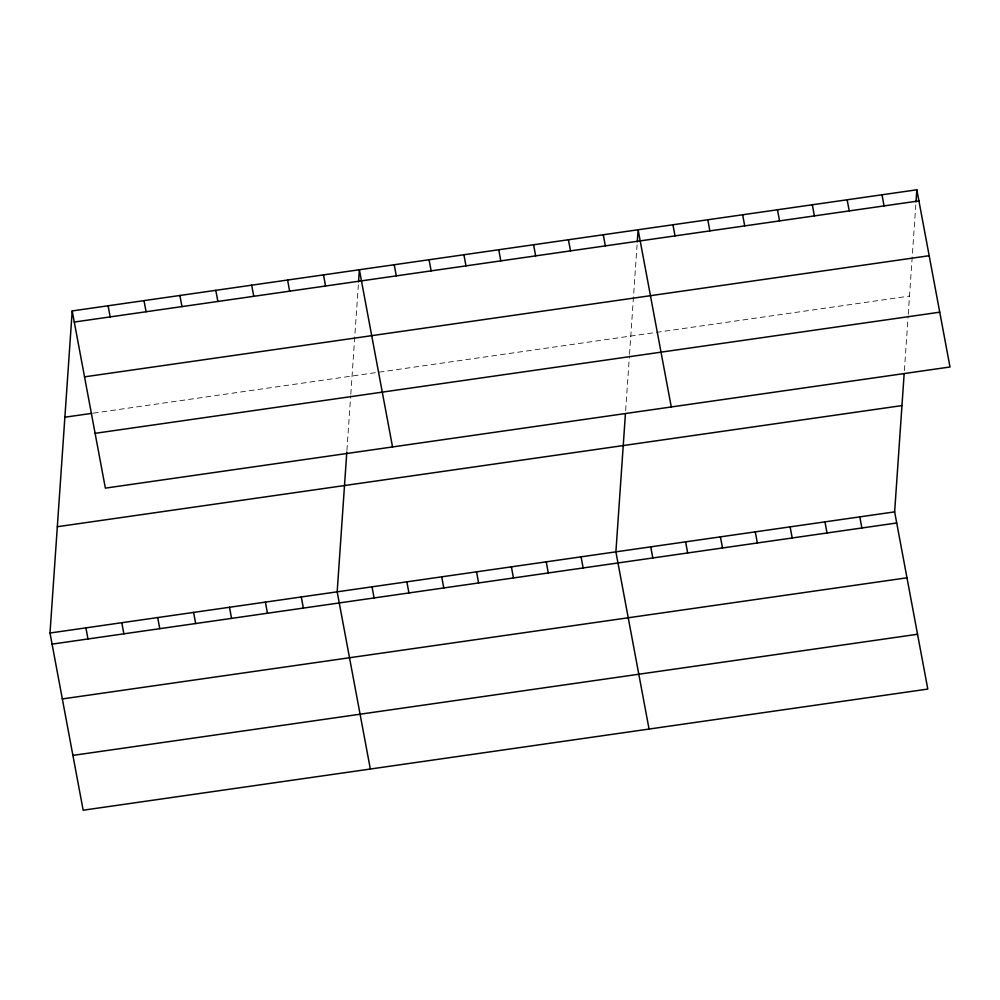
<?xml version="1.0" encoding="UTF-8"?>
<svg xmlns="http://www.w3.org/2000/svg" width="1000" height="1000" viewBox="0 0 1000 1000"><rect width="100%" height="100%" fill="white"/><g stroke="black" fill="none" stroke-linecap="round" stroke-linejoin="round"><path stroke-width="0.75" stroke-dasharray="5 3.75" d="M346.912 450.55L350.688 395.8M350.8 394.275L358.338 284.925M625.65 410.575L629.425 355.825M629.525 354.3L637.062 244.95M904.375 370.6L908.15 315.85M908.25 314.325L915.788 204.975M93.3 413.137L909.513 296.075"/><path stroke-width="1.5" d="M904.163 373.65L894.638 511.875L927.8 689.075L83.162 810.212L50 633.013L72.2 310.925L916.838 189.788L950 366.987L105.363 488.125L72.2 310.925M346.812 452.075L337.175 591.825L370.337 769.025M358.537 281.887L359.375 269.738L392.537 446.938M625.438 413.625L615.9 551.85L649.062 729.05M637.275 241.912L638.112 229.762L671.275 406.962M916 201.938L916.838 189.788M74.287 322.05L918.925 200.912M84.537 376.85L929.175 255.712M64.875 417.212L91.8 413.35M95.113 433.325L939.737 312.188M57.325 526.725L901.963 405.588M50 633.013L894.638 511.875M52.075 644.125L896.712 522.987M62.337 698.938L906.975 577.8M72.9 755.4L917.537 634.263M882 194.788L884.075 205.912M847.15 199.788L849.237 210.9M812.312 204.788L814.4 215.9M859.8 516.875L861.875 527.987M777.475 209.775L779.55 220.9M824.95 521.862L827.038 532.987M742.638 214.775L744.712 225.9M790.113 526.862L792.188 537.987M707.788 219.775L709.875 230.888M755.275 531.862L757.35 542.975M672.95 224.775L675.025 235.888M720.425 536.862L722.513 547.975M685.588 541.85L687.675 552.975M603.263 234.762L605.35 245.888M650.75 546.85L652.825 557.975M568.425 239.762L570.513 250.875M533.587 244.762L535.662 255.875M581.062 556.85L583.15 567.962M498.738 249.75L500.825 260.875M546.225 561.838L548.3 572.962M463.9 254.75L465.988 265.875M511.388 566.838L513.462 577.962M429.062 259.75L431.138 270.863M476.538 571.838L478.625 582.95M394.225 264.75L396.3 275.863M441.7 576.838L443.775 587.95M406.863 581.825L408.938 592.95M323.488 274.887L325.562 286.012M372.013 586.825L374.1 597.95M287.587 280.038L289.662 291.163M251.688 285.188L253.762 296.3M301.275 596.975L303.363 608.088M215.787 290.338L217.875 301.45M265.387 602.125L267.462 613.237M179.887 295.487L181.975 306.6M229.488 607.275L231.562 618.387M144 300.637L146.075 311.75M193.588 612.413L195.675 623.538M108.1 305.775L110.175 316.9M157.688 617.562L159.775 628.688M121.8 622.712L123.875 633.837M85.9 627.863L87.975 638.975"/></g></svg>
